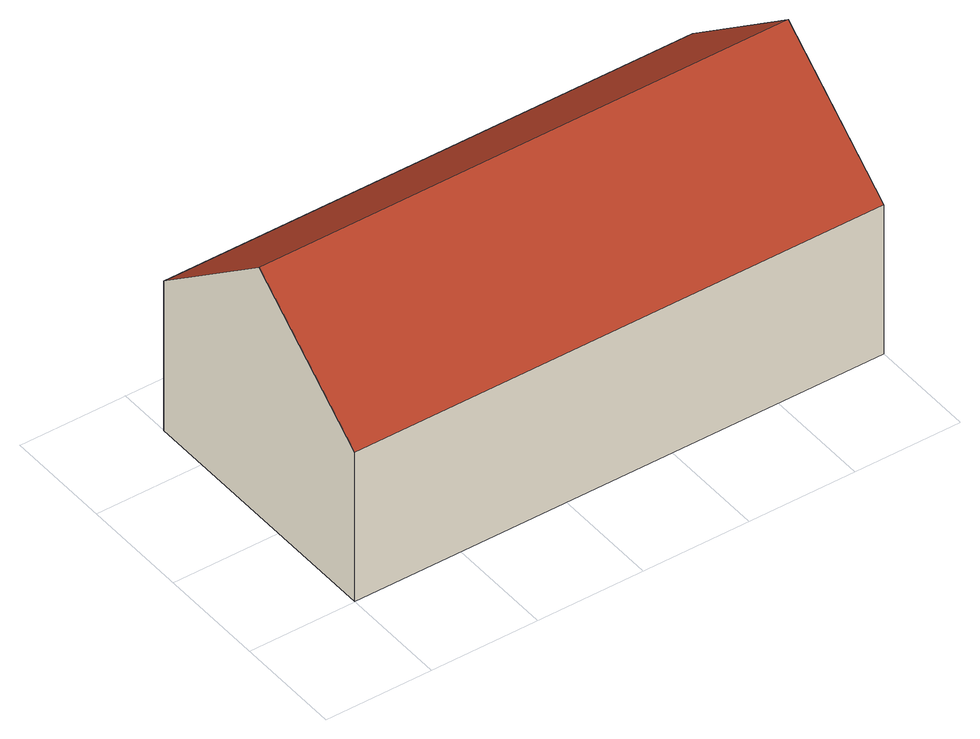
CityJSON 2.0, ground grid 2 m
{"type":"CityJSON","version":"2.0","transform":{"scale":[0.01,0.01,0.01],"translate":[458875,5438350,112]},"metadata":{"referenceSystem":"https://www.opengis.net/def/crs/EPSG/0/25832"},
"CityObjects":{
"building1":{"type":"Building","attributes":{"name":"Example Building LOD2","function":"1000","yearOfConstruction":1985,"roofType":"1030","measuredHeight":5,"storeysAboveGround":1,"storeyHeightsAboveGround":3,"EnergyPerformanceCertification.certificationRating":"Platinum","EnergyPerformanceCertification.certificationName":"LEED","FloorArea.type":"EnergyReferenceArea","FloorArea.value":1200,"TimePeriod.beginPosition":"2010-02-01","TimePeriod.endPosition":"2010-05-31","RefurbishmentMeasure.levelOfRefurbishment":"AdvancedRefurbishment"},"address":[{"country":"Germany","locality":"Eggenstein-Leopoldshafen","thoroughfareNumber":"1","thoroughfareName":"Hermann-von-Helmholtz-Platz","postcode":"76344"}],"geometry":[{"type":"Solid","lod":"2","boundaries":[[[[0,1,2,3]],[[2,4,5,3]],[[0,6,7,1]],[[1,7,8,4,2]],[[3,5,9,6,0]],[[6,9,8,7]],[[4,8,9,5]]]],"semantics":{"surfaces":[{"type":"GroundSurface"},{"type":"WallSurface"},{"type":"RoofSurface"}],"values":[[0,1,1,1,1,2,2]]}}]}
},
"vertices":[
[0,500,0],[1000,500,0],[1000,0,0],[0,0,0],[1000,0,300],[0,0,300],[0,500,300],[1000,500,300],[1000,250,500],[0,250,500]
]}
